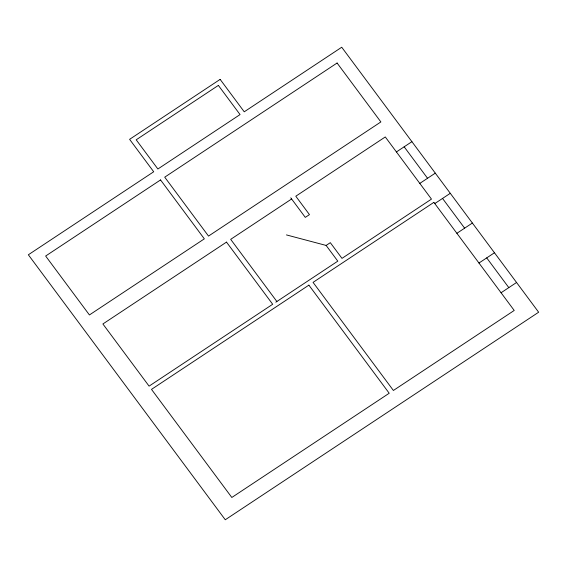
<?xml version="1.0" encoding="UTF-8"?>
<svg xmlns="http://www.w3.org/2000/svg" width="567" height="567" viewBox="0 0 567 567"><rect width="100%" height="100%" fill="white"/><g stroke="black" fill="none" stroke-linecap="round" stroke-linejoin="round"><path stroke-width="0.85" d="M291.615 198.989L230.684 239.345L276.873 301.502M396.411 151.935L411.911 141.672M286.434 234.915L326.131 245.433L330.313 242.669L341.986 258.375L431.473 199.109L385.284 136.952L295.797 196.217L309.462 214.617L305.287 217.381L290.765 197.84M419.8 183.403L435.293 173.141M275.831 302.19L337.804 261.146L326.131 245.433M434.79 203.574L450.283 193.312M456.882 233.299L472.375 223.037M478.973 263.024L494.467 252.762M501.065 292.749L516.558 282.494M404.158 146.803L427.546 178.272M442.536 198.443L464.628 228.168M486.72 257.893L508.812 287.625M220.138 79.38L129.602 139.333L153.7 171.766L28.35 254.781L225.269 519.762L538.65 312.219L341.731 47.238L244.235 111.805L220.138 79.38M218.366 85.39L136.193 139.808L157.881 169.001L240.054 114.577L218.366 85.39M160.553 179.93L45.644 256.029L89.423 314.947L204.333 238.849L160.553 179.93M337.089 63.015L164.728 177.166L208.514 236.078L380.875 121.933L337.089 63.015M226.502 242.109L102.889 323.97L149.086 386.127L272.692 304.266L226.502 242.109M308.88 285.144L151.495 389.373L231.825 497.472L389.21 393.243L308.88 285.144M433.883 202.355L313.055 282.373L393.392 390.472L514.219 310.454L433.883 202.355"/></g></svg>
